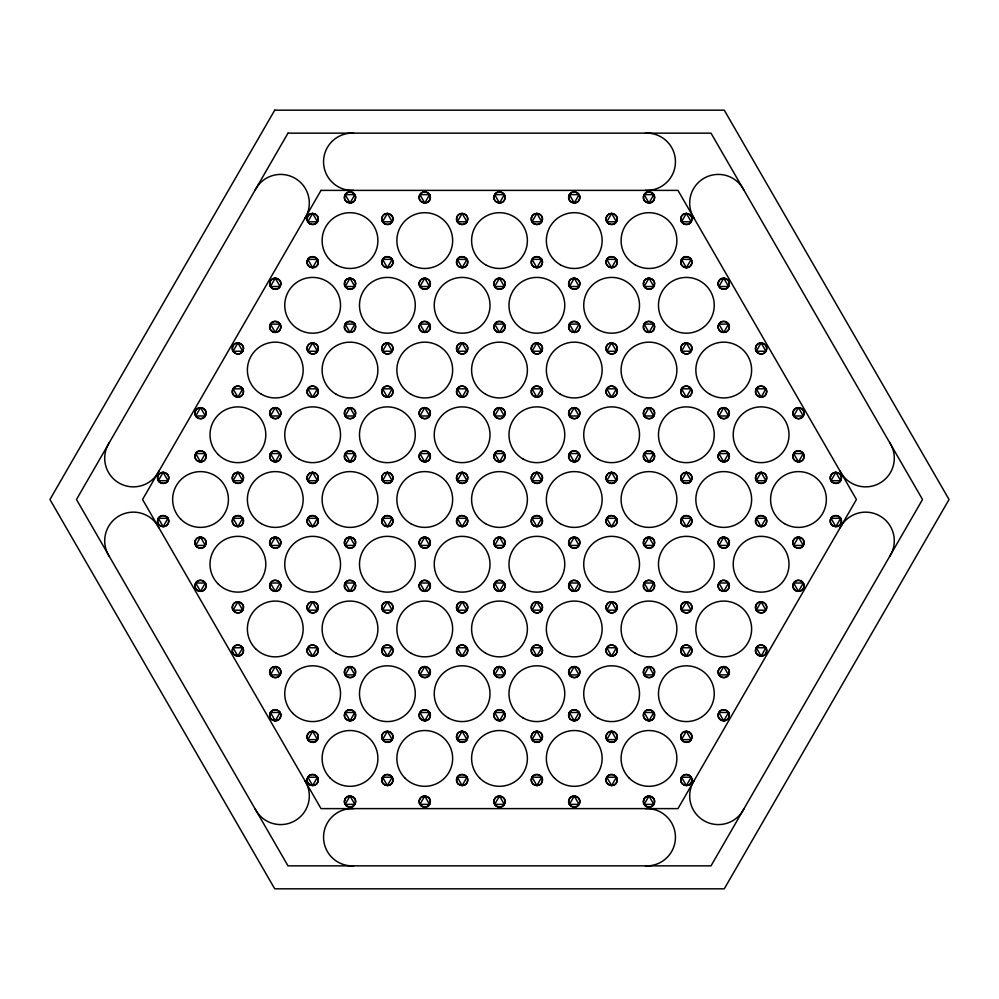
<?xml version="1.0" encoding="UTF-8"?>
<svg xmlns="http://www.w3.org/2000/svg" width="999" height="999" viewBox="0 0 999 999"><rect width="100%" height="100%" fill="white"/><g stroke="black" fill="none" stroke-linecap="round" stroke-linejoin="round"><path stroke-width="1.5" d="M353.671 190.384A28.646 28.646 0 0 1 323.551 161.763A28.646 28.646 0 0 1 353.671 133.154M645.329 133.154A28.646 28.646 0 0 1 675.449 161.763A28.646 28.646 0 0 1 645.329 190.384M255.145 190.035A28.646 28.646 0 0 1 294.992 178.259A28.646 28.646 0 0 1 304.707 218.644M889.684 442.619A28.646 28.646 0 0 1 879.957 483.017A28.646 28.646 0 0 1 840.122 471.241M743.855 808.965A28.646 28.646 0 0 1 704.008 820.741A28.646 28.646 0 0 1 694.293 780.356M353.671 865.846A28.646 28.646 0 0 1 323.551 837.237A28.646 28.646 0 0 1 353.671 808.616M109.316 556.381A28.646 28.646 0 0 1 119.043 515.984A28.646 28.646 0 0 1 158.878 527.759M694.293 218.644A28.646 28.646 0 0 1 704.008 178.259A28.646 28.646 0 0 1 743.855 190.035M840.122 527.759A28.646 28.646 0 0 1 879.957 515.984A28.646 28.646 0 0 1 889.684 556.381M645.329 808.616A28.646 28.646 0 0 1 675.449 837.237A28.646 28.646 0 0 1 645.329 865.846M304.707 780.356A28.646 28.646 0 0 1 294.992 820.741A28.646 28.646 0 0 1 255.145 808.965M158.878 471.241A28.646 28.646 0 0 1 119.043 483.017A28.646 28.646 0 0 1 109.316 442.619M157.767 476.486C155.644 483.329 166.945 486.363 168.544 479.37C170.654 472.515 159.353 469.493 157.767 476.486M157.767 519.63C155.644 526.485 166.945 529.507 168.544 522.514C170.654 515.671 159.353 512.637 157.767 519.63M195.13 411.75C193.019 418.593 204.32 421.628 205.906 414.635C208.029 407.792 196.728 404.757 195.13 411.75M195.13 454.907C193.019 461.75 204.32 464.785 205.906 457.792C208.029 450.936 196.728 447.914 195.13 454.907M195.13 541.208C193.019 548.064 204.32 551.086 205.906 544.093C208.029 537.25 196.728 534.215 195.13 541.208M195.13 584.365C193.019 591.208 204.32 594.243 205.906 587.25C208.029 580.407 196.728 577.372 195.13 584.365M232.505 347.015C230.394 353.871 241.696 356.893 243.281 349.912C245.404 343.057 234.103 340.022 232.505 347.015M232.505 390.172C230.394 397.028 241.696 400.05 243.281 393.057C245.404 386.213 234.103 383.179 232.505 390.172M232.505 476.486C230.394 483.329 241.696 486.363 243.281 479.37C245.404 472.515 234.103 469.493 232.505 476.486M232.505 519.63C230.394 526.485 241.696 529.507 243.281 522.514C245.404 515.671 234.103 512.637 232.505 519.63M269.88 282.292C267.769 289.136 279.058 292.17 280.657 285.177C282.767 278.321 271.478 275.299 269.88 282.292M232.505 605.943C230.394 612.787 241.696 615.821 243.281 608.828C245.404 601.972 234.103 598.95 232.505 605.943M269.88 325.437C267.769 332.292 279.058 335.314 280.657 328.334C282.767 321.478 271.478 318.456 269.88 325.437M232.505 649.088C230.394 655.943 241.696 658.978 243.281 651.985C245.404 645.129 234.103 642.107 232.505 649.088M269.88 411.75C267.769 418.593 279.058 421.628 280.657 414.635C282.767 407.792 271.478 404.757 269.88 411.75M269.88 454.907C267.769 461.75 279.058 464.785 280.657 457.792C282.767 450.936 271.478 447.914 269.88 454.907M307.255 217.557C305.132 224.413 316.433 227.435 318.032 220.442C320.142 213.599 308.841 210.564 307.255 217.557M269.88 541.208C267.769 548.064 279.058 551.086 280.657 544.093C282.767 537.25 271.478 534.215 269.88 541.208M307.255 260.714C305.132 267.557 316.433 270.592 318.032 263.599C320.142 256.743 308.841 253.721 307.255 260.714M269.88 584.365C267.769 591.208 279.058 594.243 280.657 587.25C282.767 580.407 271.478 577.372 269.88 584.365M307.255 347.015C305.132 353.871 316.433 356.893 318.032 349.912C320.142 343.057 308.841 340.022 307.255 347.015M269.88 670.666C267.769 677.522 279.058 680.544 280.657 673.563C282.767 666.708 271.478 663.686 269.88 670.666M307.255 390.172C305.132 397.028 316.433 400.05 318.032 393.057C320.142 386.213 308.841 383.179 307.255 390.172M269.88 713.823C267.769 720.679 279.058 723.701 280.657 716.708C282.767 709.864 271.478 706.83 269.88 713.823M307.255 476.486C305.132 483.329 316.433 486.363 318.032 479.37C320.142 472.515 308.841 469.493 307.255 476.486M344.63 195.979C342.507 202.834 353.808 205.856 355.394 198.863C357.517 192.02 346.216 188.986 344.63 195.979M307.255 519.63C305.132 526.485 316.433 529.507 318.032 522.514C320.142 515.671 308.841 512.637 307.255 519.63M344.63 282.292C342.507 289.136 353.808 292.17 355.394 285.177C357.517 278.321 346.216 275.299 344.63 282.292M307.255 605.943C305.132 612.787 316.433 615.821 318.032 608.828C320.142 601.972 308.841 598.95 307.255 605.943M344.63 325.437C342.507 332.292 353.808 335.314 355.394 328.334C357.517 321.478 346.216 318.456 344.63 325.437M307.255 649.088C305.132 655.943 316.433 658.978 318.032 651.985C320.142 645.129 308.841 642.107 307.255 649.088M344.63 411.75C342.507 418.593 353.808 421.628 355.394 414.635C357.517 407.792 346.216 404.757 344.63 411.75M307.255 735.401C305.132 742.257 316.433 745.279 318.032 738.286C320.142 731.443 308.841 728.408 307.255 735.401M344.63 454.907C342.507 461.75 353.808 464.785 355.394 457.792C357.517 450.936 346.216 447.914 344.63 454.907M307.255 778.558C305.132 785.401 316.433 788.436 318.032 781.443C320.142 774.587 308.841 771.565 307.255 778.558M381.993 217.557C379.882 224.413 391.183 227.435 392.769 220.442C394.892 213.599 383.591 210.564 381.993 217.557M344.63 541.208C342.507 548.064 353.808 551.086 355.394 544.093C357.517 537.25 346.216 534.215 344.63 541.208M381.993 260.714C379.882 267.557 391.183 270.592 392.769 263.599C394.892 256.743 383.591 253.721 381.993 260.714M344.63 584.365C342.507 591.208 353.808 594.243 355.394 587.25C357.517 580.407 346.216 577.372 344.63 584.365M381.993 347.015C379.882 353.871 391.183 356.893 392.769 349.912C394.892 343.057 383.591 340.022 381.993 347.015M344.63 670.666C342.507 677.522 353.808 680.544 355.394 673.563C357.517 666.708 346.216 663.686 344.63 670.666M381.993 390.172C379.882 397.028 391.183 400.05 392.769 393.057C394.892 386.213 383.591 383.179 381.993 390.172M344.63 713.823C342.507 720.679 353.808 723.701 355.394 716.708C357.517 709.864 346.216 706.83 344.63 713.823M381.993 476.486C379.882 483.329 391.183 486.363 392.769 479.37C394.892 472.515 383.591 469.493 381.993 476.486M419.368 195.979C417.257 202.834 428.546 205.856 430.144 198.863C432.255 192.02 420.966 188.986 419.368 195.979M344.63 800.137C342.507 806.98 353.808 810.014 355.394 803.021C357.517 796.166 346.216 793.144 344.63 800.137M381.993 519.63C379.882 526.485 391.183 529.507 392.769 522.514C394.892 515.671 383.591 512.637 381.993 519.63M419.368 282.292C417.257 289.136 428.546 292.17 430.144 285.177C432.255 278.321 420.966 275.299 419.368 282.292M381.993 605.943C379.882 612.787 391.183 615.821 392.769 608.828C394.892 601.972 383.591 598.95 381.993 605.943M419.368 325.437C417.257 332.292 428.546 335.314 430.144 328.334C432.255 321.478 420.966 318.456 419.368 325.437M381.993 649.088C379.882 655.943 391.183 658.978 392.769 651.985C394.892 645.129 383.591 642.107 381.993 649.088M419.368 411.75C417.257 418.593 428.546 421.628 430.144 414.635C432.255 407.792 420.966 404.757 419.368 411.75M381.993 735.401C379.882 742.257 391.183 745.279 392.769 738.286C394.892 731.443 383.591 728.408 381.993 735.401M419.368 454.907C417.257 461.75 428.546 464.785 430.144 457.792C432.255 450.936 420.966 447.914 419.368 454.907M381.993 778.558C379.882 785.401 391.183 788.436 392.769 781.443C394.892 774.587 383.591 771.565 381.993 778.558M456.743 217.557C454.62 224.413 465.921 227.435 467.52 220.442C469.63 213.599 458.329 210.564 456.743 217.557M419.368 541.208C417.257 548.064 428.546 551.086 430.144 544.093C432.255 537.25 420.966 534.215 419.368 541.208M456.743 260.714C454.62 267.557 465.921 270.592 467.52 263.599C469.63 256.743 458.329 253.721 456.743 260.714M419.368 584.365C417.257 591.208 428.546 594.243 430.144 587.25C432.255 580.407 420.966 577.372 419.368 584.365M456.743 347.015C454.62 353.871 465.921 356.893 467.52 349.912C469.63 343.057 458.329 340.022 456.743 347.015M419.368 670.666C417.257 677.522 428.546 680.544 430.144 673.563C432.255 666.708 420.966 663.686 419.368 670.666M456.743 390.172C454.62 397.028 465.921 400.05 467.52 393.057C469.63 386.213 458.329 383.179 456.743 390.172M419.368 713.823C417.257 720.679 428.546 723.701 430.144 716.708C432.255 709.864 420.966 706.83 419.368 713.823M456.743 476.486C454.62 483.329 465.921 486.363 467.52 479.37C469.63 472.515 458.329 469.493 456.743 476.486M494.118 195.979C491.995 202.834 503.296 205.856 504.882 198.863C507.005 192.02 495.704 188.986 494.118 195.979M419.368 800.137C417.257 806.98 428.546 810.014 430.144 803.021C432.255 796.166 420.966 793.144 419.368 800.137M456.743 519.63C454.62 526.485 465.921 529.507 467.52 522.514C469.63 515.671 458.329 512.637 456.743 519.63M494.118 282.292C491.995 289.136 503.296 292.17 504.882 285.177C507.005 278.321 495.704 275.299 494.118 282.292M456.743 605.943C454.62 612.787 465.921 615.821 467.52 608.828C469.63 601.972 458.329 598.95 456.743 605.943M494.118 325.437C491.995 332.292 503.296 335.314 504.882 328.334C507.005 321.478 495.704 318.456 494.118 325.437M456.743 649.088C454.62 655.943 465.921 658.978 467.52 651.985C469.63 645.129 458.329 642.107 456.743 649.088M494.118 411.75C491.995 418.593 503.296 421.628 504.882 414.635C507.005 407.792 495.704 404.757 494.118 411.75M456.743 735.401C454.62 742.257 465.921 745.279 467.52 738.286C469.63 731.443 458.329 728.408 456.743 735.401M494.118 454.907C491.995 461.75 503.296 464.785 504.882 457.792C507.005 450.936 495.704 447.914 494.118 454.907M456.743 778.558C454.62 785.401 465.921 788.436 467.52 781.443C469.63 774.587 458.329 771.565 456.743 778.558M531.48 217.557C529.37 224.413 540.671 227.435 542.257 220.442C544.38 213.599 533.079 210.564 531.48 217.557M494.118 541.208C491.995 548.064 503.296 551.086 504.882 544.093C507.005 537.25 495.704 534.215 494.118 541.208M531.48 260.714C529.37 267.557 540.671 270.592 542.257 263.599C544.38 256.743 533.079 253.721 531.48 260.714M494.118 584.365C491.995 591.208 503.296 594.243 504.882 587.25C507.005 580.407 495.704 577.372 494.118 584.365M531.48 347.015C529.37 353.871 540.671 356.893 542.257 349.912C544.38 343.057 533.079 340.022 531.48 347.015M494.118 670.666C491.995 677.522 503.296 680.544 504.882 673.563C507.005 666.708 495.704 663.686 494.118 670.666M531.48 390.172C529.37 397.028 540.671 400.05 542.257 393.057C544.38 386.213 533.079 383.179 531.48 390.172M494.118 713.823C491.995 720.679 503.296 723.701 504.882 716.708C507.005 709.864 495.704 706.83 494.118 713.823M531.48 476.486C529.37 483.329 540.671 486.363 542.257 479.37C544.38 472.515 533.079 469.493 531.48 476.486M568.856 195.979C566.745 202.834 578.034 205.856 579.632 198.863C581.743 192.02 570.454 188.986 568.856 195.979M494.118 800.137C491.995 806.98 503.296 810.014 504.882 803.021C507.005 796.166 495.704 793.144 494.118 800.137M531.48 519.63C529.37 526.485 540.671 529.507 542.257 522.514C544.38 515.671 533.079 512.637 531.48 519.63M568.856 282.292C566.745 289.136 578.034 292.17 579.632 285.177C581.743 278.321 570.454 275.299 568.856 282.292M531.48 605.943C529.37 612.787 540.671 615.821 542.257 608.828C544.38 601.972 533.079 598.95 531.48 605.943M568.856 325.437C566.745 332.292 578.034 335.314 579.632 328.334C581.743 321.478 570.454 318.456 568.856 325.437M531.48 649.088C529.37 655.943 540.671 658.978 542.257 651.985C544.38 645.129 533.079 642.107 531.48 649.088M568.856 411.75C566.745 418.593 578.034 421.628 579.632 414.635C581.743 407.792 570.454 404.757 568.856 411.75M531.48 735.401C529.37 742.257 540.671 745.279 542.257 738.286C544.38 731.443 533.079 728.408 531.48 735.401M568.856 454.907C566.745 461.75 578.034 464.785 579.632 457.792C581.743 450.936 570.454 447.914 568.856 454.907M531.48 778.558C529.37 785.401 540.671 788.436 542.257 781.443C544.38 774.587 533.079 771.565 531.48 778.558M606.231 217.557C604.108 224.413 615.409 227.435 617.007 220.442C619.118 213.599 607.817 210.564 606.231 217.557M568.856 541.208C566.745 548.064 578.034 551.086 579.632 544.093C581.743 537.25 570.454 534.215 568.856 541.208M606.231 260.714C604.108 267.557 615.409 270.592 617.007 263.599C619.118 256.743 607.817 253.721 606.231 260.714M568.856 584.365C566.745 591.208 578.034 594.243 579.632 587.25C581.743 580.407 570.454 577.372 568.856 584.365M606.231 347.015C604.108 353.871 615.409 356.893 617.007 349.912C619.118 343.057 607.817 340.022 606.231 347.015M568.856 670.666C566.745 677.522 578.034 680.544 579.632 673.563C581.743 666.708 570.454 663.686 568.856 670.666M606.231 390.172C604.108 397.028 615.409 400.05 617.007 393.057C619.118 386.213 607.817 383.179 606.231 390.172M568.856 713.823C566.745 720.679 578.034 723.701 579.632 716.708C581.743 709.864 570.454 706.83 568.856 713.823M606.231 476.486C604.108 483.329 615.409 486.363 617.007 479.37C619.118 472.515 607.817 469.493 606.231 476.486M643.606 195.979C641.483 202.834 652.784 205.856 654.37 198.863C656.493 192.02 645.192 188.986 643.606 195.979M568.856 800.137C566.745 806.98 578.034 810.014 579.632 803.021C581.743 796.166 570.454 793.144 568.856 800.137M606.231 519.63C604.108 526.485 615.409 529.507 617.007 522.514C619.118 515.671 607.817 512.637 606.231 519.63M643.606 282.292C641.483 289.136 652.784 292.17 654.37 285.177C656.493 278.321 645.192 275.299 643.606 282.292M606.231 605.943C604.108 612.787 615.409 615.821 617.007 608.828C619.118 601.972 607.817 598.95 606.231 605.943M643.606 325.437C641.483 332.292 652.784 335.314 654.37 328.334C656.493 321.478 645.192 318.456 643.606 325.437M606.231 649.088C604.108 655.943 615.409 658.978 617.007 651.985C619.118 645.129 607.817 642.107 606.231 649.088M643.606 411.75C641.483 418.593 652.784 421.628 654.37 414.635C656.493 407.792 645.192 404.757 643.606 411.75M606.231 735.401C604.108 742.257 615.409 745.279 617.007 738.286C619.118 731.443 607.817 728.408 606.231 735.401M643.606 454.907C641.483 461.75 652.784 464.785 654.37 457.792C656.493 450.936 645.192 447.914 643.606 454.907M606.231 778.558C604.108 785.401 615.409 788.436 617.007 781.443C619.118 774.587 607.817 771.565 606.231 778.558M680.968 217.557C678.858 224.413 690.159 227.435 691.745 220.442C693.868 213.599 682.567 210.564 680.968 217.557M643.606 541.208C641.483 548.064 652.784 551.086 654.37 544.093C656.493 537.25 645.192 534.215 643.606 541.208M680.968 260.714C678.858 267.557 690.159 270.592 691.745 263.599C693.868 256.743 682.567 253.721 680.968 260.714M643.606 584.365C641.483 591.208 652.784 594.243 654.37 587.25C656.493 580.407 645.192 577.372 643.606 584.365M680.968 347.015C678.858 353.871 690.159 356.893 691.745 349.912C693.868 343.057 682.567 340.022 680.968 347.015M643.606 670.666C641.483 677.522 652.784 680.544 654.37 673.563C656.493 666.708 645.192 663.686 643.606 670.666M680.968 390.172C678.858 397.028 690.159 400.05 691.745 393.057C693.868 386.213 682.567 383.179 680.968 390.172M643.606 713.823C641.483 720.679 652.784 723.701 654.37 716.708C656.493 709.864 645.192 706.83 643.606 713.823M680.968 476.486C678.858 483.329 690.159 486.363 691.745 479.37C693.868 472.515 682.567 469.493 680.968 476.486M643.606 800.137C641.483 806.98 652.784 810.014 654.37 803.021C656.493 796.166 645.192 793.144 643.606 800.137M680.968 519.63C678.858 526.485 690.159 529.507 691.745 522.514C693.868 515.671 682.567 512.637 680.968 519.63M718.343 282.292C716.233 289.136 727.522 292.17 729.12 285.177C731.231 278.321 719.942 275.299 718.343 282.292M680.968 605.943C678.858 612.787 690.159 615.821 691.745 608.828C693.868 601.972 682.567 598.95 680.968 605.943M718.343 325.437C716.233 332.292 727.522 335.314 729.12 328.334C731.231 321.478 719.942 318.456 718.343 325.437M680.968 649.088C678.858 655.943 690.159 658.978 691.745 651.985C693.868 645.129 682.567 642.107 680.968 649.088M718.343 411.75C716.233 418.593 727.522 421.628 729.12 414.635C731.231 407.792 719.942 404.757 718.343 411.75M680.968 735.401C678.858 742.257 690.159 745.279 691.745 738.286C693.868 731.443 682.567 728.408 680.968 735.401M718.343 454.907C716.233 461.75 727.522 464.785 729.12 457.792C731.231 450.936 719.942 447.914 718.343 454.907M680.968 778.558C678.858 785.401 690.159 788.436 691.745 781.443C693.868 774.587 682.567 771.565 680.968 778.558M718.343 541.208C716.233 548.064 727.522 551.086 729.12 544.093C731.231 537.25 719.942 534.215 718.343 541.208M718.343 584.365C716.233 591.208 727.522 594.243 729.12 587.25C731.231 580.407 719.942 577.372 718.343 584.365M755.719 347.015C753.596 353.871 764.897 356.893 766.495 349.912C768.606 343.057 757.304 340.022 755.719 347.015M718.343 670.666C716.233 677.522 727.522 680.544 729.12 673.563C731.231 666.708 719.942 663.686 718.343 670.666M755.719 390.172C753.596 397.028 764.897 400.05 766.495 393.057C768.606 386.213 757.304 383.179 755.719 390.172M718.343 713.823C716.233 720.679 727.522 723.701 729.12 716.708C731.231 709.864 719.942 706.83 718.343 713.823M755.719 476.486C753.596 483.329 764.897 486.363 766.495 479.37C768.606 472.515 757.304 469.493 755.719 476.486M755.719 519.63C753.596 526.485 764.897 529.507 766.495 522.514C768.606 515.671 757.304 512.637 755.719 519.63M755.719 605.943C753.596 612.787 764.897 615.821 766.495 608.828C768.606 601.972 757.304 598.95 755.719 605.943M755.719 649.088C753.596 655.943 764.897 658.978 766.495 651.985C768.606 645.129 757.304 642.107 755.719 649.088M793.094 411.75C790.971 418.593 802.272 421.628 803.87 414.635C805.981 407.792 794.68 404.757 793.094 411.75M793.094 454.907C790.971 461.75 802.272 464.785 803.87 457.792C805.981 450.936 794.68 447.914 793.094 454.907M793.094 541.208C790.971 548.064 802.272 551.086 803.87 544.093C805.981 537.25 794.68 534.215 793.094 541.208M793.094 584.365C790.971 591.208 802.272 594.243 803.87 587.25C805.981 580.407 794.68 577.372 793.094 584.365M830.456 476.486C828.346 483.329 839.647 486.363 841.233 479.37C843.356 472.515 832.055 469.493 830.456 476.486M830.456 519.63C828.346 526.485 839.647 529.507 841.233 522.514C843.356 515.671 832.055 512.637 830.456 519.63M274.725 110.177L49.95 499.5L274.725 888.823L724.275 888.823L949.05 499.5L724.275 110.177L274.725 110.177M287.987 133.154L76.473 499.5L287.987 865.846L711.013 865.846L922.527 499.5L711.013 133.154L287.987 133.154M321.029 190.384L142.557 499.5L321.029 808.616L677.971 808.616L856.443 499.5L677.971 190.384L321.029 190.384M163.149 472.34L158.317 480.706L167.982 480.706L163.149 472.34M200.524 407.617L195.692 415.984L205.357 415.984L200.524 407.617M237.899 342.882L233.067 351.248L242.72 351.248L237.899 342.882M275.262 278.159L270.442 286.526L280.095 286.526L275.262 278.159M312.637 213.424L307.804 221.79L317.47 221.79L312.637 213.424M167.982 518.294L163.149 526.66L158.317 518.294L167.982 518.294M205.357 453.558L200.524 461.925L195.692 453.558L205.357 453.558M242.72 388.823L237.899 397.19L233.067 388.823L242.72 388.823M280.095 324.101L275.262 332.467L270.442 324.101L280.095 324.101M317.47 259.365L312.637 267.732L307.804 259.365L317.47 259.365M354.845 194.63L350.012 202.997L345.179 194.63L354.845 194.63M200.524 537.075L195.692 545.442L205.357 545.442L200.524 537.075M237.899 472.34L233.067 480.706L242.72 480.706L237.899 472.34M275.262 407.617L270.442 415.984L280.095 415.984L275.262 407.617M312.637 342.882L307.804 351.248L317.47 351.248L312.637 342.882M350.012 278.159L345.179 286.526L354.845 286.526L350.012 278.159M387.387 213.424L382.555 221.79L392.22 221.79L387.387 213.424M205.357 583.016L200.524 591.383L195.692 583.016L205.357 583.016M242.72 518.294L237.899 526.66L233.067 518.294L242.72 518.294M280.095 453.558L275.262 461.925L270.442 453.558L280.095 453.558M317.47 388.823L312.637 397.19L307.804 388.823L317.47 388.823M354.845 324.101L350.012 332.467L345.179 324.101L354.845 324.101M392.22 259.365L387.387 267.732L382.555 259.365L392.22 259.365M429.582 194.63L424.75 202.997L419.93 194.63L429.582 194.63M237.899 601.81L233.067 610.177L242.72 610.177L237.899 601.81M275.262 537.075L270.442 545.442L280.095 545.442L275.262 537.075M312.637 472.34L307.804 480.706L317.47 480.706L312.637 472.34M350.012 407.617L345.179 415.984L354.845 415.984L350.012 407.617M387.387 342.882L382.555 351.248L392.22 351.248L387.387 342.882M424.75 278.159L419.93 286.526L429.582 286.526L424.75 278.159M462.125 213.424L457.292 221.79L466.958 221.79L462.125 213.424M242.72 647.752L237.899 656.118L233.067 647.752L242.72 647.752M280.095 583.016L275.262 591.383L270.442 583.016L280.095 583.016M317.47 518.294L312.637 526.66L307.804 518.294L317.47 518.294M354.845 453.558L350.012 461.925L345.179 453.558L354.845 453.558M392.22 388.823L387.387 397.19L382.555 388.823L392.22 388.823M429.582 324.101L424.75 332.467L419.93 324.101L429.582 324.101M466.958 259.365L462.125 267.732L457.292 259.365L466.958 259.365M504.333 194.63L499.5 202.997L494.667 194.63L504.333 194.63M275.262 666.533L270.442 674.899L280.095 674.899L275.262 666.533M312.637 601.81L307.804 610.177L317.47 610.177L312.637 601.81M350.012 537.075L345.179 545.442L354.845 545.442L350.012 537.075M387.387 472.34L382.555 480.706L392.22 480.706L387.387 472.34M424.75 407.617L419.93 415.984L429.582 415.984L424.75 407.617M462.125 342.882L457.292 351.248L466.958 351.248L462.125 342.882M499.5 278.159L494.667 286.526L504.333 286.526L499.5 278.159M536.875 213.424L532.042 221.79L541.708 221.79L536.875 213.424M280.095 712.474L275.262 720.841L270.442 712.474L280.095 712.474M317.47 647.752L312.637 656.118L307.804 647.752L317.47 647.752M354.845 583.016L350.012 591.383L345.179 583.016L354.845 583.016M392.22 518.294L387.387 526.66L382.555 518.294L392.22 518.294M429.582 453.558L424.75 461.925L419.93 453.558L429.582 453.558M466.958 388.823L462.125 397.19L457.292 388.823L466.958 388.823M504.333 324.101L499.5 332.467L494.667 324.101L504.333 324.101M541.708 259.365L536.875 267.732L532.042 259.365L541.708 259.365M579.07 194.63L574.25 202.997L569.418 194.63L579.07 194.63M312.637 731.268L307.804 739.635L317.47 739.635L312.637 731.268M350.012 666.533L345.179 674.899L354.845 674.899L350.012 666.533M387.387 601.81L382.555 610.177L392.22 610.177L387.387 601.81M424.75 537.075L419.93 545.442L429.582 545.442L424.75 537.075M462.125 472.34L457.292 480.706L466.958 480.706L462.125 472.34M499.5 407.617L494.667 415.984L504.333 415.984L499.5 407.617M536.875 342.882L532.042 351.248L541.708 351.248L536.875 342.882M574.25 278.159L569.418 286.526L579.07 286.526L574.25 278.159M611.613 213.424L606.78 221.79L616.445 221.79L611.613 213.424M317.47 777.21L312.637 785.576L307.804 777.21L317.47 777.21M354.845 712.474L350.012 720.841L345.179 712.474L354.845 712.474M392.22 647.752L387.387 656.118L382.555 647.752L392.22 647.752M429.582 583.016L424.75 591.383L419.93 583.016L429.582 583.016M466.958 518.294L462.125 526.66L457.292 518.294L466.958 518.294M504.333 453.558L499.5 461.925L494.667 453.558L504.333 453.558M541.708 388.823L536.875 397.19L532.042 388.823L541.708 388.823M579.07 324.101L574.25 332.467L569.418 324.101L579.07 324.101M616.445 259.365L611.613 267.732L606.78 259.365L616.445 259.365M653.821 194.63L648.988 202.997L644.155 194.63L653.821 194.63M350.012 796.003L345.179 804.37L354.845 804.37L350.012 796.003M387.387 731.268L382.555 739.635L392.22 739.635L387.387 731.268M424.75 666.533L419.93 674.899L429.582 674.899L424.75 666.533M462.125 601.81L457.292 610.177L466.958 610.177L462.125 601.81M499.5 537.075L494.667 545.442L504.333 545.442L499.5 537.075M536.875 472.34L532.042 480.706L541.708 480.706L536.875 472.34M574.25 407.617L569.418 415.984L579.07 415.984L574.25 407.617M611.613 342.882L606.78 351.248L616.445 351.248L611.613 342.882M648.988 278.159L644.155 286.526L653.821 286.526L648.988 278.159M686.363 213.424L681.53 221.79L691.196 221.79L686.363 213.424M392.22 777.21L387.387 785.576L382.555 777.21L392.22 777.21M429.582 712.474L424.75 720.841L419.93 712.474L429.582 712.474M466.958 647.752L462.125 656.118L457.292 647.752L466.958 647.752M504.333 583.016L499.5 591.383L494.667 583.016L504.333 583.016M541.708 518.294L536.875 526.66L532.042 518.294L541.708 518.294M579.07 453.558L574.25 461.925L569.418 453.558L579.07 453.558M616.445 388.823L611.613 397.19L606.78 388.823L616.445 388.823M653.821 324.101L648.988 332.467L644.155 324.101L653.821 324.101M691.196 259.365L686.363 267.732L681.53 259.365L691.196 259.365M424.75 796.003L419.93 804.37L429.582 804.37L424.75 796.003M462.125 731.268L457.292 739.635L466.958 739.635L462.125 731.268M499.5 666.533L494.667 674.899L504.333 674.899L499.5 666.533M536.875 601.81L532.042 610.177L541.708 610.177L536.875 601.81M574.25 537.075L569.418 545.442L579.07 545.442L574.25 537.075M611.613 472.34L606.78 480.706L616.445 480.706L611.613 472.34M648.988 407.617L644.155 415.984L653.821 415.984L648.988 407.617M686.363 342.882L681.53 351.248L691.196 351.248L686.363 342.882M723.738 278.159L718.905 286.526L728.558 286.526L723.738 278.159M466.958 777.21L462.125 785.576L457.292 777.21L466.958 777.21M504.333 712.474L499.5 720.841L494.667 712.474L504.333 712.474M541.708 647.752L536.875 656.118L532.042 647.752L541.708 647.752M579.07 583.016L574.25 591.383L569.418 583.016L579.07 583.016M616.445 518.294L611.613 526.66L606.78 518.294L616.445 518.294M653.821 453.558L648.988 461.925L644.155 453.558L653.821 453.558M691.196 388.823L686.363 397.19L681.53 388.823L691.196 388.823M728.558 324.101L723.738 332.467L718.905 324.101L728.558 324.101M499.5 796.003L494.667 804.37L504.333 804.37L499.5 796.003M536.875 731.268L532.042 739.635L541.708 739.635L536.875 731.268M574.25 666.533L569.418 674.899L579.07 674.899L574.25 666.533M611.613 601.81L606.78 610.177L616.445 610.177L611.613 601.81M648.988 537.075L644.155 545.442L653.821 545.442L648.988 537.075M686.363 472.34L681.53 480.706L691.196 480.706L686.363 472.34M723.738 407.617L718.905 415.984L728.558 415.984L723.738 407.617M761.101 342.882L756.28 351.248L765.933 351.248L761.101 342.882M541.708 777.21L536.875 785.576L532.042 777.21L541.708 777.21M579.07 712.474L574.25 720.841L569.418 712.474L579.07 712.474M616.445 647.752L611.613 656.118L606.78 647.752L616.445 647.752M653.821 583.016L648.988 591.383L644.155 583.016L653.821 583.016M691.196 518.294L686.363 526.66L681.53 518.294L691.196 518.294M728.558 453.558L723.738 461.925L718.905 453.558L728.558 453.558M765.933 388.823L761.101 397.19L756.28 388.823L765.933 388.823M574.25 796.003L569.418 804.37L579.07 804.37L574.25 796.003M611.613 731.268L606.78 739.635L616.445 739.635L611.613 731.268M648.988 666.533L644.155 674.899L653.821 674.899L648.988 666.533M686.363 601.81L681.53 610.177L691.196 610.177L686.363 601.81M723.738 537.075L718.905 545.442L728.558 545.442L723.738 537.075M761.101 472.34L756.28 480.706L765.933 480.706L761.101 472.34M798.476 407.617L793.643 415.984L803.308 415.984L798.476 407.617M616.445 777.21L611.613 785.576L606.78 777.21L616.445 777.21M653.821 712.474L648.988 720.841L644.155 712.474L653.821 712.474M691.196 647.752L686.363 656.118L681.53 647.752L691.196 647.752M728.558 583.016L723.738 591.383L718.905 583.016L728.558 583.016M765.933 518.294L761.101 526.66L756.28 518.294L765.933 518.294M803.308 453.558L798.476 461.925L793.643 453.558L803.308 453.558M648.988 796.003L644.155 804.37L653.821 804.37L648.988 796.003M686.363 731.268L681.53 739.635L691.196 739.635L686.363 731.268M723.738 666.533L718.905 674.899L728.558 674.899L723.738 666.533M761.101 601.81L756.28 610.177L765.933 610.177L761.101 601.81M798.476 537.075L793.643 545.442L803.308 545.442L798.476 537.075M835.851 472.34L831.018 480.706L840.683 480.706L835.851 472.34M691.196 777.21L686.363 785.576L681.53 777.21L691.196 777.21M728.558 712.474L723.738 720.841L718.905 712.474L728.558 712.474M765.933 647.752L761.101 656.118L756.28 647.752L765.933 647.752M803.308 583.016L798.476 591.383L793.643 583.016L803.308 583.016M840.683 518.294L835.851 526.66L831.018 518.294L840.683 518.294M597.677 329.458A27.885 27.885 0 0 0 639.51 305.307A27.885 27.885 0 0 0 597.677 281.156A27.885 27.885 0 0 0 597.677 329.458M218.182 454.495A27.885 27.885 0 0 0 264.835 441.983A27.885 27.885 0 0 0 230.682 407.829A27.885 27.885 0 0 0 218.182 454.495M180.807 519.218A27.885 27.885 0 0 0 227.46 506.718A27.885 27.885 0 0 0 193.307 472.564A27.885 27.885 0 0 0 180.807 519.218M218.182 583.953A27.885 27.885 0 0 0 264.835 571.453A27.885 27.885 0 0 0 230.682 537.287A27.885 27.885 0 0 0 218.182 583.953M255.544 648.676A27.885 27.885 0 0 0 302.21 636.176A27.885 27.885 0 0 0 268.044 602.022A27.885 27.885 0 0 0 255.544 648.676M292.919 713.411A27.885 27.885 0 0 0 339.573 700.911A27.885 27.885 0 0 0 305.419 666.758A27.885 27.885 0 0 0 292.919 713.411M405.032 778.146A27.885 27.885 0 0 0 451.698 765.634A27.885 27.885 0 0 0 417.532 731.48A27.885 27.885 0 0 0 405.032 778.146M479.782 778.146A27.885 27.885 0 0 0 526.436 765.634A27.885 27.885 0 0 0 492.282 731.48A27.885 27.885 0 0 0 479.782 778.146M554.52 778.146A27.885 27.885 0 0 0 601.186 765.634A27.885 27.885 0 0 0 567.032 731.48A27.885 27.885 0 0 0 554.52 778.146M629.27 778.146A27.885 27.885 0 0 0 675.923 765.634A27.885 27.885 0 0 0 641.77 731.48A27.885 27.885 0 0 0 629.27 778.146M666.645 713.411A27.885 27.885 0 0 0 713.298 700.911A27.885 27.885 0 0 0 679.145 666.758A27.885 27.885 0 0 0 666.645 713.411M704.008 648.676A27.885 27.885 0 0 0 750.674 636.176A27.885 27.885 0 0 0 716.52 602.022A27.885 27.885 0 0 0 704.008 648.676M747.165 588.386A27.885 27.885 0 0 0 788.998 564.235A27.885 27.885 0 0 0 747.165 540.084A27.885 27.885 0 0 0 747.165 588.386M784.527 523.651A27.885 27.885 0 0 0 826.36 499.5A27.885 27.885 0 0 0 784.527 475.349A27.885 27.885 0 0 0 784.527 523.651M747.165 458.916A27.885 27.885 0 0 0 788.998 434.765A27.885 27.885 0 0 0 747.165 410.614A27.885 27.885 0 0 0 747.165 458.916M709.789 394.193A27.885 27.885 0 0 0 751.623 370.042A27.885 27.885 0 0 0 709.789 345.891A27.885 27.885 0 0 0 709.789 394.193M672.414 329.458A27.885 27.885 0 0 0 714.248 305.307A27.885 27.885 0 0 0 672.414 281.156A27.885 27.885 0 0 0 672.414 329.458M635.039 264.735A27.885 27.885 0 0 0 676.872 240.584A27.885 27.885 0 0 0 635.039 216.433A27.885 27.885 0 0 0 635.039 264.735M560.302 264.735A27.885 27.885 0 0 0 602.135 240.584A27.885 27.885 0 0 0 560.302 216.433A27.885 27.885 0 0 0 560.302 264.735M485.551 264.735A27.885 27.885 0 0 0 527.385 240.584A27.885 27.885 0 0 0 485.551 216.433A27.885 27.885 0 0 0 485.551 264.735M410.814 264.735A27.885 27.885 0 0 0 452.647 240.584A27.885 27.885 0 0 0 410.814 216.433A27.885 27.885 0 0 0 410.814 264.735M336.064 264.735A27.885 27.885 0 0 0 377.897 240.584A27.885 27.885 0 0 0 336.064 216.433A27.885 27.885 0 0 0 336.064 264.735M298.701 329.458A27.885 27.885 0 0 0 340.522 305.307A27.885 27.885 0 0 0 298.701 281.156A27.885 27.885 0 0 0 298.701 329.458M261.326 394.193A27.885 27.885 0 0 0 303.159 370.042A27.885 27.885 0 0 0 261.326 345.891A27.885 27.885 0 0 0 261.326 394.193M373.439 329.458A27.885 27.885 0 0 0 415.272 305.307A27.885 27.885 0 0 0 373.439 281.156A27.885 27.885 0 0 0 373.439 329.458M448.189 329.458A27.885 27.885 0 0 0 490.01 305.307A27.885 27.885 0 0 0 448.189 281.156A27.885 27.885 0 0 0 448.189 329.458M522.927 329.458A27.885 27.885 0 0 0 564.76 305.307A27.885 27.885 0 0 0 522.927 281.156A27.885 27.885 0 0 0 522.927 329.458M373.439 717.844A27.885 27.885 0 0 0 415.272 693.693A27.885 27.885 0 0 0 373.439 669.542A27.885 27.885 0 0 0 373.439 717.844M448.189 717.844A27.885 27.885 0 0 0 490.01 693.693A27.885 27.885 0 0 0 448.189 669.542A27.885 27.885 0 0 0 448.189 717.844M522.927 717.844A27.885 27.885 0 0 0 564.76 693.693A27.885 27.885 0 0 0 522.927 669.542A27.885 27.885 0 0 0 522.927 717.844M597.677 717.844A27.885 27.885 0 0 0 639.51 693.693A27.885 27.885 0 0 0 597.677 669.542A27.885 27.885 0 0 0 597.677 717.844M635.039 653.109A27.885 27.885 0 0 0 676.872 628.958A27.885 27.885 0 0 0 635.039 604.807A27.885 27.885 0 0 0 635.039 653.109M560.302 653.109A27.885 27.885 0 0 0 602.135 628.958A27.885 27.885 0 0 0 560.302 604.807A27.885 27.885 0 0 0 560.302 653.109M485.551 653.109A27.885 27.885 0 0 0 527.385 628.958A27.885 27.885 0 0 0 485.551 604.807A27.885 27.885 0 0 0 485.551 653.109M410.814 653.109A27.885 27.885 0 0 0 452.647 628.958A27.885 27.885 0 0 0 410.814 604.807A27.885 27.885 0 0 0 410.814 653.109M336.064 653.109A27.885 27.885 0 0 0 377.897 628.958A27.885 27.885 0 0 0 336.064 604.807A27.885 27.885 0 0 0 336.064 653.109M298.701 588.386A27.885 27.885 0 0 0 340.522 564.235A27.885 27.885 0 0 0 298.701 540.084A27.885 27.885 0 0 0 298.701 588.386M373.439 588.386A27.885 27.885 0 0 0 415.272 564.235A27.885 27.885 0 0 0 373.439 540.084A27.885 27.885 0 0 0 373.439 588.386M448.189 588.386A27.885 27.885 0 0 0 490.01 564.235A27.885 27.885 0 0 0 448.189 540.084A27.885 27.885 0 0 0 448.189 588.386M522.927 588.386A27.885 27.885 0 0 0 564.76 564.235A27.885 27.885 0 0 0 522.927 540.084A27.885 27.885 0 0 0 522.927 588.386M597.677 588.386A27.885 27.885 0 0 0 639.51 564.235A27.885 27.885 0 0 0 597.677 540.084A27.885 27.885 0 0 0 597.677 588.386M672.414 588.386A27.885 27.885 0 0 0 714.248 564.235A27.885 27.885 0 0 0 672.414 540.084A27.885 27.885 0 0 0 672.414 588.386M709.789 523.651A27.885 27.885 0 0 0 751.623 499.5A27.885 27.885 0 0 0 709.789 475.349A27.885 27.885 0 0 0 709.789 523.651M672.414 458.916A27.885 27.885 0 0 0 714.248 434.765A27.885 27.885 0 0 0 672.414 410.614A27.885 27.885 0 0 0 672.414 458.916M635.039 523.651A27.885 27.885 0 0 0 676.872 499.5A27.885 27.885 0 0 0 635.039 475.349A27.885 27.885 0 0 0 635.039 523.651M560.302 523.651A27.885 27.885 0 0 0 602.135 499.5A27.885 27.885 0 0 0 560.302 475.349A27.885 27.885 0 0 0 560.302 523.651M485.551 523.651A27.885 27.885 0 0 0 527.385 499.5A27.885 27.885 0 0 0 485.551 475.349A27.885 27.885 0 0 0 485.551 523.651M410.814 523.651A27.885 27.885 0 0 0 452.647 499.5A27.885 27.885 0 0 0 410.814 475.349A27.885 27.885 0 0 0 410.814 523.651M336.064 523.651A27.885 27.885 0 0 0 377.897 499.5A27.885 27.885 0 0 0 336.064 475.349A27.885 27.885 0 0 0 336.064 523.651M261.326 523.651A27.885 27.885 0 0 0 303.159 499.5A27.885 27.885 0 0 0 261.326 475.349A27.885 27.885 0 0 0 261.326 523.651M298.701 458.916A27.885 27.885 0 0 0 340.522 434.765A27.885 27.885 0 0 0 298.701 410.614A27.885 27.885 0 0 0 298.701 458.916M373.439 458.916A27.885 27.885 0 0 0 415.272 434.765A27.885 27.885 0 0 0 373.439 410.614A27.885 27.885 0 0 0 373.439 458.916M448.189 458.916A27.885 27.885 0 0 0 490.01 434.765A27.885 27.885 0 0 0 448.189 410.614A27.885 27.885 0 0 0 448.189 458.916M522.927 458.916A27.885 27.885 0 0 0 564.76 434.765A27.885 27.885 0 0 0 522.927 410.614A27.885 27.885 0 0 0 522.927 458.916M597.677 458.916A27.885 27.885 0 0 0 639.51 434.765A27.885 27.885 0 0 0 597.677 410.614A27.885 27.885 0 0 0 597.677 458.916M635.039 394.193A27.885 27.885 0 0 0 676.872 370.042A27.885 27.885 0 0 0 635.039 345.891A27.885 27.885 0 0 0 635.039 394.193M560.302 394.193A27.885 27.885 0 0 0 602.135 370.042A27.885 27.885 0 0 0 560.302 345.891A27.885 27.885 0 0 0 560.302 394.193M485.551 394.193A27.885 27.885 0 0 0 527.385 370.042A27.885 27.885 0 0 0 485.551 345.891A27.885 27.885 0 0 0 485.551 394.193M410.814 394.193A27.885 27.885 0 0 0 452.647 370.042A27.885 27.885 0 0 0 410.814 345.891A27.885 27.885 0 0 0 410.814 394.193M336.064 394.193A27.885 27.885 0 0 0 377.897 370.042A27.885 27.885 0 0 0 336.064 345.891A27.885 27.885 0 0 0 336.064 394.193M330.294 778.146A27.885 27.885 0 0 0 376.948 765.634A27.885 27.885 0 0 0 342.794 731.48A27.885 27.885 0 0 0 330.294 778.146M608.828 266.983A5.582 5.582 0 0 0 617.195 262.15A5.582 5.582 0 0 0 608.828 257.33A5.582 5.582 0 0 0 608.828 266.983M570.304 287.675A5.582 5.582 0 0 0 579.632 285.177A5.582 5.582 0 0 0 572.802 278.346A5.582 5.582 0 0 0 570.304 287.675M645.042 417.132A5.582 5.582 0 0 0 654.37 414.635A5.582 5.582 0 0 0 647.539 407.804A5.582 5.582 0 0 0 645.042 417.132M196.578 417.132A5.582 5.582 0 0 0 205.906 414.635A5.582 5.582 0 0 0 199.076 407.804A5.582 5.582 0 0 0 196.578 417.132M719.792 676.061A5.582 5.582 0 0 0 729.12 673.563A5.582 5.582 0 0 0 722.289 666.733A5.582 5.582 0 0 0 719.792 676.061M757.155 654.482A5.582 5.582 0 0 0 766.495 651.985A5.582 5.582 0 0 0 759.665 645.154A5.582 5.582 0 0 0 757.155 654.482M309.852 353.296A5.582 5.582 0 0 0 318.219 348.464A5.582 5.582 0 0 0 309.852 343.631A5.582 5.582 0 0 0 309.852 353.296M682.417 740.783A5.582 5.582 0 0 0 691.745 738.286A5.582 5.582 0 0 0 684.914 731.455A5.582 5.582 0 0 0 682.417 740.783M719.792 719.218A5.582 5.582 0 0 0 729.12 716.708A5.582 5.582 0 0 0 722.289 709.877A5.582 5.582 0 0 0 719.792 719.218M607.667 783.94A5.582 5.582 0 0 0 617.007 781.443A5.582 5.582 0 0 0 610.177 774.612A5.582 5.582 0 0 0 607.667 783.94M645.042 805.519A5.582 5.582 0 0 0 654.37 803.021A5.582 5.582 0 0 0 647.539 796.191A5.582 5.582 0 0 0 645.042 805.519M682.417 783.94A5.582 5.582 0 0 0 691.745 781.443A5.582 5.582 0 0 0 684.914 774.612A5.582 5.582 0 0 0 682.417 783.94M534.078 396.441A5.582 5.582 0 0 0 542.445 391.62A5.582 5.582 0 0 0 534.078 386.788A5.582 5.582 0 0 0 534.078 396.441M496.715 331.718A5.582 5.582 0 0 0 505.082 326.885A5.582 5.582 0 0 0 496.715 322.053A5.582 5.582 0 0 0 496.715 331.718M532.929 352.41A5.582 5.582 0 0 0 542.257 349.912A5.582 5.582 0 0 0 535.427 343.069A5.582 5.582 0 0 0 532.929 352.41M532.929 783.94A5.582 5.582 0 0 0 542.257 781.443A5.582 5.582 0 0 0 535.427 774.612A5.582 5.582 0 0 0 532.929 783.94M570.304 805.519A5.582 5.582 0 0 0 579.632 803.021A5.582 5.582 0 0 0 572.802 796.191A5.582 5.582 0 0 0 570.304 805.519M757.155 611.326A5.582 5.582 0 0 0 766.495 608.828A5.582 5.582 0 0 0 759.665 601.997A5.582 5.582 0 0 0 757.155 611.326M795.691 590.634A5.582 5.582 0 0 0 804.058 585.801A5.582 5.582 0 0 0 795.691 580.981A5.582 5.582 0 0 0 795.691 590.634M459.34 525.911A5.582 5.582 0 0 0 467.707 521.078A5.582 5.582 0 0 0 459.34 516.246A5.582 5.582 0 0 0 459.34 525.911M571.453 461.176A5.582 5.582 0 0 0 579.82 456.343A5.582 5.582 0 0 0 571.453 451.511A5.582 5.582 0 0 0 571.453 461.176M646.203 461.176A5.582 5.582 0 0 0 654.57 456.343A5.582 5.582 0 0 0 646.203 451.511A5.582 5.582 0 0 0 646.203 461.176M496.715 461.176A5.582 5.582 0 0 0 505.082 456.343A5.582 5.582 0 0 0 496.715 451.511A5.582 5.582 0 0 0 496.715 461.176M607.667 481.868A5.582 5.582 0 0 0 617.007 479.37A5.582 5.582 0 0 0 610.177 472.539A5.582 5.582 0 0 0 607.667 481.868M496.715 418.019A5.582 5.582 0 0 0 505.082 413.199A5.582 5.582 0 0 0 496.715 408.366A5.582 5.582 0 0 0 496.715 418.019M309.852 482.754A5.582 5.582 0 0 0 318.219 477.922A5.582 5.582 0 0 0 309.852 473.089A5.582 5.582 0 0 0 309.852 482.754M495.554 546.603A5.582 5.582 0 0 0 504.882 544.093A5.582 5.582 0 0 0 498.051 537.262A5.582 5.582 0 0 0 495.554 546.603M534.078 525.911A5.582 5.582 0 0 0 542.445 521.078A5.582 5.582 0 0 0 534.078 516.246A5.582 5.582 0 0 0 534.078 525.911M608.828 525.911A5.582 5.582 0 0 0 617.195 521.078A5.582 5.582 0 0 0 608.828 516.246A5.582 5.582 0 0 0 608.828 525.911M309.852 525.911A5.582 5.582 0 0 0 318.219 521.078A5.582 5.582 0 0 0 309.852 516.246A5.582 5.582 0 0 0 309.852 525.911M271.328 546.603A5.582 5.582 0 0 0 280.657 544.093A5.582 5.582 0 0 0 273.826 537.262A5.582 5.582 0 0 0 271.328 546.603M233.953 481.868A5.582 5.582 0 0 0 243.281 479.37A5.582 5.582 0 0 0 236.451 472.539A5.582 5.582 0 0 0 233.953 481.868M233.953 525.024A5.582 5.582 0 0 0 243.281 522.514A5.582 5.582 0 0 0 236.451 515.684A5.582 5.582 0 0 0 233.953 525.024M384.59 525.911A5.582 5.582 0 0 0 392.957 521.078A5.582 5.582 0 0 0 384.59 516.246A5.582 5.582 0 0 0 384.59 525.911M346.066 546.603A5.582 5.582 0 0 0 355.394 544.093A5.582 5.582 0 0 0 348.564 537.262A5.582 5.582 0 0 0 346.066 546.603M420.816 546.603A5.582 5.582 0 0 0 430.144 544.093A5.582 5.582 0 0 0 423.314 537.262A5.582 5.582 0 0 0 420.816 546.603M347.227 461.176A5.582 5.582 0 0 0 355.594 456.343A5.582 5.582 0 0 0 347.227 451.511A5.582 5.582 0 0 0 347.227 461.176M646.203 590.634A5.582 5.582 0 0 0 654.57 585.801A5.582 5.582 0 0 0 646.203 580.981A5.582 5.582 0 0 0 646.203 590.634M758.316 525.911A5.582 5.582 0 0 0 766.683 521.078A5.582 5.582 0 0 0 758.316 516.246A5.582 5.582 0 0 0 758.316 525.911M719.792 417.132A5.582 5.582 0 0 0 729.12 414.635A5.582 5.582 0 0 0 722.289 407.804A5.582 5.582 0 0 0 719.792 417.132M720.941 461.176A5.582 5.582 0 0 0 729.307 456.343A5.582 5.582 0 0 0 720.941 451.511A5.582 5.582 0 0 0 720.941 461.176M646.203 547.489A5.582 5.582 0 0 0 654.57 542.657A5.582 5.582 0 0 0 646.203 537.824A5.582 5.582 0 0 0 646.203 547.489M683.566 525.911A5.582 5.582 0 0 0 691.932 521.078A5.582 5.582 0 0 0 683.566 516.246A5.582 5.582 0 0 0 683.566 525.911M571.453 547.489A5.582 5.582 0 0 0 579.82 542.657A5.582 5.582 0 0 0 571.453 537.824A5.582 5.582 0 0 0 571.453 547.489M384.59 396.441A5.582 5.582 0 0 0 392.957 391.62A5.582 5.582 0 0 0 384.59 386.788A5.582 5.582 0 0 0 384.59 396.441M346.066 417.132A5.582 5.582 0 0 0 355.394 414.635A5.582 5.582 0 0 0 348.564 407.804A5.582 5.582 0 0 0 346.066 417.132M383.441 352.41A5.582 5.582 0 0 0 392.769 349.912A5.582 5.582 0 0 0 385.939 343.069A5.582 5.582 0 0 0 383.441 352.41M347.227 331.718A5.582 5.582 0 0 0 355.594 326.885A5.582 5.582 0 0 0 347.227 322.053A5.582 5.582 0 0 0 347.227 331.718M309.852 396.441A5.582 5.582 0 0 0 318.219 391.62A5.582 5.582 0 0 0 309.852 386.788A5.582 5.582 0 0 0 309.852 396.441M271.328 417.132A5.582 5.582 0 0 0 280.657 414.635A5.582 5.582 0 0 0 273.826 407.804A5.582 5.582 0 0 0 271.328 417.132M271.328 460.289A5.582 5.582 0 0 0 280.657 457.792A5.582 5.582 0 0 0 273.826 450.961A5.582 5.582 0 0 0 271.328 460.289M607.667 352.41A5.582 5.582 0 0 0 617.007 349.912A5.582 5.582 0 0 0 610.177 343.069A5.582 5.582 0 0 0 607.667 352.41M570.304 330.831A5.582 5.582 0 0 0 579.632 328.334A5.582 5.582 0 0 0 572.802 321.503A5.582 5.582 0 0 0 570.304 330.831M309.852 784.827A5.582 5.582 0 0 0 318.219 779.994A5.582 5.582 0 0 0 309.852 775.174A5.582 5.582 0 0 0 309.852 784.827M608.828 396.441A5.582 5.582 0 0 0 617.195 391.62A5.582 5.582 0 0 0 608.828 386.788A5.582 5.582 0 0 0 608.828 396.441M271.328 676.061A5.582 5.582 0 0 0 280.657 673.563A5.582 5.582 0 0 0 273.826 666.733A5.582 5.582 0 0 0 271.328 676.061M272.477 720.104A5.582 5.582 0 0 0 280.844 715.272A5.582 5.582 0 0 0 272.477 710.439A5.582 5.582 0 0 0 272.477 720.104M570.304 417.132A5.582 5.582 0 0 0 579.632 414.635A5.582 5.582 0 0 0 572.802 407.804A5.582 5.582 0 0 0 570.304 417.132M719.792 287.675A5.582 5.582 0 0 0 729.12 285.177A5.582 5.582 0 0 0 722.289 278.346A5.582 5.582 0 0 0 719.792 287.675M720.941 331.718A5.582 5.582 0 0 0 729.307 326.885A5.582 5.582 0 0 0 720.941 322.053A5.582 5.582 0 0 0 720.941 331.718M646.203 202.26A5.582 5.582 0 0 0 654.57 197.427A5.582 5.582 0 0 0 646.203 192.595A5.582 5.582 0 0 0 646.203 202.26M683.566 266.983A5.582 5.582 0 0 0 691.932 262.15A5.582 5.582 0 0 0 683.566 257.33A5.582 5.582 0 0 0 683.566 266.983M794.53 546.603A5.582 5.582 0 0 0 803.87 544.093A5.582 5.582 0 0 0 797.027 537.262A5.582 5.582 0 0 0 794.53 546.603M831.905 481.868A5.582 5.582 0 0 0 841.233 479.37A5.582 5.582 0 0 0 834.402 472.539A5.582 5.582 0 0 0 831.905 481.868M833.066 525.911A5.582 5.582 0 0 0 841.42 521.078A5.582 5.582 0 0 0 833.066 516.246A5.582 5.582 0 0 0 833.066 525.911M795.691 461.176A5.582 5.582 0 0 0 804.058 456.343A5.582 5.582 0 0 0 795.691 451.511A5.582 5.582 0 0 0 795.691 461.176M794.53 417.132A5.582 5.582 0 0 0 803.87 414.635A5.582 5.582 0 0 0 797.027 407.804A5.582 5.582 0 0 0 794.53 417.132M758.316 396.441A5.582 5.582 0 0 0 766.683 391.62A5.582 5.582 0 0 0 758.316 386.788A5.582 5.582 0 0 0 758.316 396.441M757.155 352.41A5.582 5.582 0 0 0 766.495 349.912A5.582 5.582 0 0 0 759.665 343.069A5.582 5.582 0 0 0 757.155 352.41M421.965 202.26A5.582 5.582 0 0 0 430.332 197.427A5.582 5.582 0 0 0 421.965 192.595A5.582 5.582 0 0 0 421.965 202.26M347.227 202.26A5.582 5.582 0 0 0 355.594 197.427A5.582 5.582 0 0 0 347.227 192.595A5.582 5.582 0 0 0 347.227 202.26M459.34 223.826A5.582 5.582 0 0 0 467.707 219.006A5.582 5.582 0 0 0 459.34 214.173A5.582 5.582 0 0 0 459.34 223.826M309.852 223.826A5.582 5.582 0 0 0 318.219 219.006A5.582 5.582 0 0 0 309.852 214.173A5.582 5.582 0 0 0 309.852 223.826M309.852 266.983A5.582 5.582 0 0 0 318.219 262.15A5.582 5.582 0 0 0 309.852 257.33A5.582 5.582 0 0 0 309.852 266.983M534.078 223.826A5.582 5.582 0 0 0 542.445 219.006A5.582 5.582 0 0 0 534.078 214.173A5.582 5.582 0 0 0 534.078 223.826M272.477 288.561A5.582 5.582 0 0 0 280.844 283.728A5.582 5.582 0 0 0 272.477 278.896A5.582 5.582 0 0 0 272.477 288.561M272.477 331.718A5.582 5.582 0 0 0 280.844 326.885A5.582 5.582 0 0 0 272.477 322.053A5.582 5.582 0 0 0 272.477 331.718M235.102 353.296A5.582 5.582 0 0 0 243.469 348.464A5.582 5.582 0 0 0 235.102 343.631A5.582 5.582 0 0 0 235.102 353.296M384.59 223.826A5.582 5.582 0 0 0 392.957 219.006A5.582 5.582 0 0 0 384.59 214.173A5.582 5.582 0 0 0 384.59 223.826M459.34 266.983A5.582 5.582 0 0 0 467.707 262.15A5.582 5.582 0 0 0 459.34 257.33A5.582 5.582 0 0 0 459.34 266.983M421.965 288.561A5.582 5.582 0 0 0 430.332 283.728A5.582 5.582 0 0 0 421.965 278.896A5.582 5.582 0 0 0 421.965 288.561M496.715 288.561A5.582 5.582 0 0 0 505.082 283.728A5.582 5.582 0 0 0 496.715 278.896A5.582 5.582 0 0 0 496.715 288.561M534.078 266.983A5.582 5.582 0 0 0 542.445 262.15A5.582 5.582 0 0 0 534.078 257.33A5.582 5.582 0 0 0 534.078 266.983M347.227 288.561A5.582 5.582 0 0 0 355.594 283.728A5.582 5.582 0 0 0 347.227 278.896A5.582 5.582 0 0 0 347.227 288.561M384.59 266.983A5.582 5.582 0 0 0 392.957 262.15A5.582 5.582 0 0 0 384.59 257.33A5.582 5.582 0 0 0 384.59 266.983M235.102 396.441A5.582 5.582 0 0 0 243.469 391.62A5.582 5.582 0 0 0 235.102 386.788A5.582 5.582 0 0 0 235.102 396.441M346.066 719.218A5.582 5.582 0 0 0 355.394 716.708A5.582 5.582 0 0 0 348.564 709.877A5.582 5.582 0 0 0 346.066 719.218M383.441 740.783A5.582 5.582 0 0 0 392.769 738.286A5.582 5.582 0 0 0 385.939 731.455A5.582 5.582 0 0 0 383.441 740.783M608.828 223.826A5.582 5.582 0 0 0 617.195 219.006A5.582 5.582 0 0 0 608.828 214.173A5.582 5.582 0 0 0 608.828 223.826M571.453 202.26A5.582 5.582 0 0 0 579.82 197.427A5.582 5.582 0 0 0 571.453 192.595A5.582 5.582 0 0 0 571.453 202.26M384.59 655.369A5.582 5.582 0 0 0 392.957 650.536A5.582 5.582 0 0 0 384.59 645.704A5.582 5.582 0 0 0 384.59 655.369M683.566 223.826A5.582 5.582 0 0 0 691.932 219.006A5.582 5.582 0 0 0 683.566 214.173A5.582 5.582 0 0 0 683.566 223.826M496.715 202.26A5.582 5.582 0 0 0 505.082 197.427A5.582 5.582 0 0 0 496.715 192.595A5.582 5.582 0 0 0 496.715 202.26M683.566 396.441A5.582 5.582 0 0 0 691.932 391.62A5.582 5.582 0 0 0 683.566 386.788A5.582 5.582 0 0 0 683.566 396.441M308.691 740.783A5.582 5.582 0 0 0 318.032 738.286A5.582 5.582 0 0 0 311.201 731.455A5.582 5.582 0 0 0 308.691 740.783M347.227 590.634A5.582 5.582 0 0 0 355.594 585.801A5.582 5.582 0 0 0 347.227 580.981A5.582 5.582 0 0 0 347.227 590.634M383.441 611.326A5.582 5.582 0 0 0 392.769 608.828A5.582 5.582 0 0 0 385.939 601.997A5.582 5.582 0 0 0 383.441 611.326M421.965 590.634A5.582 5.582 0 0 0 430.332 585.801A5.582 5.582 0 0 0 421.965 580.981A5.582 5.582 0 0 0 421.965 590.634M458.179 611.326A5.582 5.582 0 0 0 467.52 608.828A5.582 5.582 0 0 0 460.689 601.997A5.582 5.582 0 0 0 458.179 611.326M608.828 612.212A5.582 5.582 0 0 0 617.195 607.38A5.582 5.582 0 0 0 608.828 602.559A5.582 5.582 0 0 0 608.828 612.212M571.453 590.634A5.582 5.582 0 0 0 579.82 585.801A5.582 5.582 0 0 0 571.453 580.981A5.582 5.582 0 0 0 571.453 590.634M534.078 612.212A5.582 5.582 0 0 0 542.445 607.38A5.582 5.582 0 0 0 534.078 602.559A5.582 5.582 0 0 0 534.078 612.212M719.792 546.603A5.582 5.582 0 0 0 729.12 544.093A5.582 5.582 0 0 0 722.289 537.262A5.582 5.582 0 0 0 719.792 546.603M683.566 482.754A5.582 5.582 0 0 0 691.932 477.922A5.582 5.582 0 0 0 683.566 473.089A5.582 5.582 0 0 0 683.566 482.754M682.417 611.326A5.582 5.582 0 0 0 691.745 608.828A5.582 5.582 0 0 0 684.914 601.997A5.582 5.582 0 0 0 682.417 611.326M420.816 676.061A5.582 5.582 0 0 0 430.144 673.563A5.582 5.582 0 0 0 423.314 666.733A5.582 5.582 0 0 0 420.816 676.061M459.34 655.369A5.582 5.582 0 0 0 467.707 650.536A5.582 5.582 0 0 0 459.34 645.704A5.582 5.582 0 0 0 459.34 655.369M271.328 589.747A5.582 5.582 0 0 0 280.657 587.25A5.582 5.582 0 0 0 273.826 580.419A5.582 5.582 0 0 0 271.328 589.747M308.691 611.326A5.582 5.582 0 0 0 318.032 608.828A5.582 5.582 0 0 0 311.201 601.997A5.582 5.582 0 0 0 308.691 611.326M607.667 740.783A5.582 5.582 0 0 0 617.007 738.286A5.582 5.582 0 0 0 610.177 731.455A5.582 5.582 0 0 0 607.667 740.783M645.042 719.218A5.582 5.582 0 0 0 654.37 716.708A5.582 5.582 0 0 0 647.539 709.877A5.582 5.582 0 0 0 645.042 719.218M570.304 676.061A5.582 5.582 0 0 0 579.632 673.563A5.582 5.582 0 0 0 572.802 666.733A5.582 5.582 0 0 0 570.304 676.061M608.828 655.369A5.582 5.582 0 0 0 617.195 650.536A5.582 5.582 0 0 0 608.828 645.704A5.582 5.582 0 0 0 608.828 655.369M496.715 676.947A5.582 5.582 0 0 0 505.082 672.115A5.582 5.582 0 0 0 496.715 667.282A5.582 5.582 0 0 0 496.715 676.947M534.078 655.369A5.582 5.582 0 0 0 542.445 650.536A5.582 5.582 0 0 0 534.078 645.704A5.582 5.582 0 0 0 534.078 655.369M645.042 676.061A5.582 5.582 0 0 0 654.37 673.563A5.582 5.582 0 0 0 647.539 666.733A5.582 5.582 0 0 0 645.042 676.061M682.417 654.482A5.582 5.582 0 0 0 691.745 651.985A5.582 5.582 0 0 0 684.914 645.154A5.582 5.582 0 0 0 682.417 654.482M308.691 654.482A5.582 5.582 0 0 0 318.032 651.985A5.582 5.582 0 0 0 311.201 645.154A5.582 5.582 0 0 0 308.691 654.482M346.066 676.061A5.582 5.582 0 0 0 355.394 673.563A5.582 5.582 0 0 0 348.564 666.733A5.582 5.582 0 0 0 346.066 676.061M420.816 719.218A5.582 5.582 0 0 0 430.144 716.708A5.582 5.582 0 0 0 423.314 709.877A5.582 5.582 0 0 0 420.816 719.218M458.179 740.783A5.582 5.582 0 0 0 467.52 738.286A5.582 5.582 0 0 0 460.689 731.455A5.582 5.582 0 0 0 458.179 740.783M495.554 719.218A5.582 5.582 0 0 0 504.882 716.708A5.582 5.582 0 0 0 498.051 709.877A5.582 5.582 0 0 0 495.554 719.218M532.929 740.783A5.582 5.582 0 0 0 542.257 738.286A5.582 5.582 0 0 0 535.427 731.455A5.582 5.582 0 0 0 532.929 740.783M570.304 719.218A5.582 5.582 0 0 0 579.632 716.708A5.582 5.582 0 0 0 572.802 709.877A5.582 5.582 0 0 0 570.304 719.218M719.792 589.747A5.582 5.582 0 0 0 729.12 587.25A5.582 5.582 0 0 0 722.289 580.419A5.582 5.582 0 0 0 719.792 589.747M757.155 481.868A5.582 5.582 0 0 0 766.495 479.37A5.582 5.582 0 0 0 759.665 472.539A5.582 5.582 0 0 0 757.155 481.868M496.715 590.634A5.582 5.582 0 0 0 505.082 585.801A5.582 5.582 0 0 0 496.715 580.981A5.582 5.582 0 0 0 496.715 590.634M235.102 655.369A5.582 5.582 0 0 0 243.469 650.536A5.582 5.582 0 0 0 235.102 645.704A5.582 5.582 0 0 0 235.102 655.369M233.953 611.326A5.582 5.582 0 0 0 243.281 608.828A5.582 5.582 0 0 0 236.451 601.997A5.582 5.582 0 0 0 233.953 611.326M458.179 481.868A5.582 5.582 0 0 0 467.52 479.37A5.582 5.582 0 0 0 460.689 472.539A5.582 5.582 0 0 0 458.179 481.868M196.578 546.603A5.582 5.582 0 0 0 205.906 544.093A5.582 5.582 0 0 0 199.076 537.262A5.582 5.582 0 0 0 196.578 546.603M197.74 590.634A5.582 5.582 0 0 0 206.106 585.801A5.582 5.582 0 0 0 197.74 580.981A5.582 5.582 0 0 0 197.74 590.634M421.965 461.176A5.582 5.582 0 0 0 430.332 456.343A5.582 5.582 0 0 0 421.965 451.511A5.582 5.582 0 0 0 421.965 461.176M646.203 331.718A5.582 5.582 0 0 0 654.57 326.885A5.582 5.582 0 0 0 646.203 322.053A5.582 5.582 0 0 0 646.203 331.718M645.042 287.675A5.582 5.582 0 0 0 654.37 285.177A5.582 5.582 0 0 0 647.539 278.346A5.582 5.582 0 0 0 645.042 287.675M160.364 525.911A5.582 5.582 0 0 0 168.731 521.078A5.582 5.582 0 0 0 160.364 516.246A5.582 5.582 0 0 0 160.364 525.911M532.929 481.868A5.582 5.582 0 0 0 542.257 479.37A5.582 5.582 0 0 0 535.427 472.539A5.582 5.582 0 0 0 532.929 481.868M383.441 481.868A5.582 5.582 0 0 0 392.769 479.37A5.582 5.582 0 0 0 385.939 472.539A5.582 5.582 0 0 0 383.441 481.868M458.179 783.94A5.582 5.582 0 0 0 467.52 781.443A5.582 5.582 0 0 0 460.689 774.612A5.582 5.582 0 0 0 458.179 783.94M495.554 805.519A5.582 5.582 0 0 0 504.882 803.021A5.582 5.582 0 0 0 498.051 796.191A5.582 5.582 0 0 0 495.554 805.519M383.441 783.94A5.582 5.582 0 0 0 392.769 781.443A5.582 5.582 0 0 0 385.939 774.612A5.582 5.582 0 0 0 383.441 783.94M420.816 805.519A5.582 5.582 0 0 0 430.144 803.021A5.582 5.582 0 0 0 423.314 796.191A5.582 5.582 0 0 0 420.816 805.519M346.066 805.519A5.582 5.582 0 0 0 355.394 803.021A5.582 5.582 0 0 0 348.564 796.191A5.582 5.582 0 0 0 346.066 805.519M159.203 481.868A5.582 5.582 0 0 0 168.544 479.37A5.582 5.582 0 0 0 161.713 472.539A5.582 5.582 0 0 0 159.203 481.868M197.74 461.176A5.582 5.582 0 0 0 206.106 456.343A5.582 5.582 0 0 0 197.74 451.511A5.582 5.582 0 0 0 197.74 461.176M459.34 396.441A5.582 5.582 0 0 0 467.707 391.62A5.582 5.582 0 0 0 459.34 386.788A5.582 5.582 0 0 0 459.34 396.441M458.179 352.41A5.582 5.582 0 0 0 467.52 349.912A5.582 5.582 0 0 0 460.689 343.069A5.582 5.582 0 0 0 458.179 352.41M421.965 331.718A5.582 5.582 0 0 0 430.332 326.885A5.582 5.582 0 0 0 421.965 322.053A5.582 5.582 0 0 0 421.965 331.718M421.965 418.019A5.582 5.582 0 0 0 430.332 413.199A5.582 5.582 0 0 0 421.965 408.366A5.582 5.582 0 0 0 421.965 418.019M682.417 352.41A5.582 5.582 0 0 0 691.745 349.912A5.582 5.582 0 0 0 684.914 343.069A5.582 5.582 0 0 0 682.417 352.41"/></g></svg>
